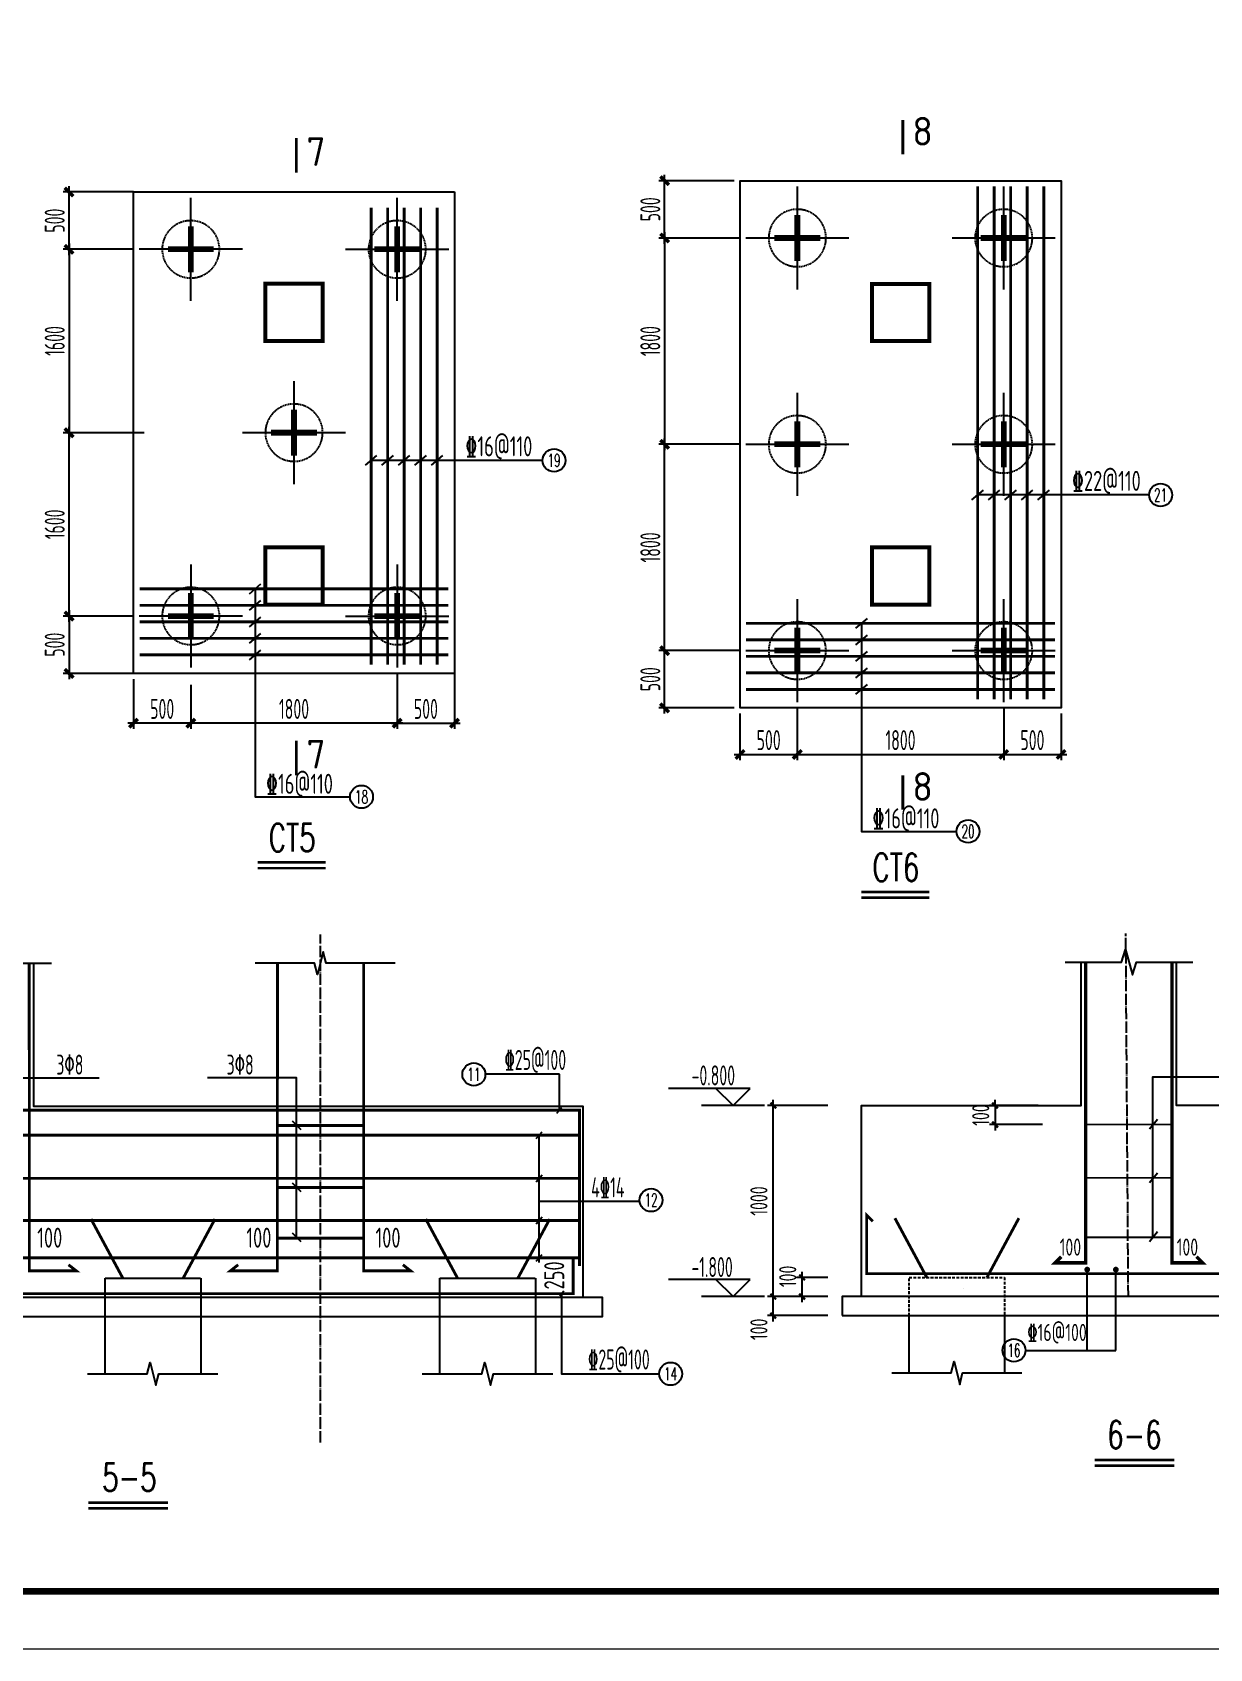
# Model space of a CAD drawing. Extents: x -472319 to -112444, y -516749 to -5704.
# Drawn here: x -372282 to -351744, y -196043 to -167837 of the extents above; entities that cross this region are included whole.
import ezdxf
from ezdxf.enums import TextEntityAlignment as Align

# ---------------------------------------------------------------- set-up
doc = ezdxf.new("R2010")
doc.units = 0
doc.header["$LTSCALE"] = 100
doc.header["$MEASUREMENT"] = 0
for name, pattern in [('CENTER', [2, 1.25, -0.25, 0.25, -0.25]), ('DASH', [0.35, 0.25, -0.1]), ('DASHED', [0.75, 0.5, -0.25]), ('DOTE', [2.42, 2, -0.2, 0.02, -0.2])]:
    doc.linetypes.add(name, pattern=pattern)
for name, color, linetype in [('AXIS', 3, 'Continuous'), ('AXIS_TEXT', 7, 'Continuous'), ('BASE_DE', 7, 'Continuous'), ('CT', 255, 'Continuous'), ('DIM', 3, 'Continuous'), ('DOTE', 1, 'CENTER'), ('FRAME', 3, 'Continuous'), ('PILE_DASH', 9, 'DASHED'), ('PILE_DE', 7, 'Continuous'), ('PILE_DE_DASH', 9, 'DASHED'), ('PUB_TEXT', 7, 'Continuous'), ('REIN', 1, 'Continuous'), ('TEXT', 7, 'Continuous'), ('THICK', 6, 'Continuous'), ('THIN', 7, 'Continuous'), ('填充', 8, 'Continuous'), ('柱', 2, 'Continuous'), ('桩线', 3, 'Continuous')]:
    doc.layers.add(name, color=color, linetype=linetype)
doc.styles.add('_TCH_AXIS', font='COMPLEX', dxfattribs={"bigfont": 'GBCBIG'})
doc.styles.add('COMPLEX', font='COMPLEX')
doc.styles.add('dxfs', font='txt.shx', dxfattribs={"width": 0.7, "bigfont": 'dxfs.shx'})
doc.styles.add('HZ', font='tssdeng.shx', dxfattribs={"width": 0.6, "height": 350, "bigfont": 'a.shx'})
doc.styles.add('TSSD_Dimension', font='Tssdeng.shx', dxfattribs={"width": 0.7, "bigfont": 'hztxt.shx'})
doc.styles.add('TSSD_Label', font='Tssdeng.shx', dxfattribs={"width": 0.7, "bigfont": 'hztxt.shx'})
doc.styles.add('TSSD_Norm', font='Tssdeng.shx', dxfattribs={"bigfont": 'hztxt.shx'})
doc.styles.add('TSSD_Rein', font='Tssdeng.shx', dxfattribs={"width": 0.7, "bigfont": 'hztxt.shx'})
doc.dimstyles.new('DIMN', dxfattribs={"dimtxt": 350, "dimasz": 150, "dimexe": 100, "dimexo": 100, "dimgap": 75, "dimtad": 1, "dimdec": 0, "dimzin": 0, "dimdsep": 46, "dimtxsty": 'HZ', "dimblk": 'ARCHTICK', "dimcen": 0.09, "dimdle": 100, "dimclrd": 3, "dimclre": 3, "dimclrt": 7, "dimazin": 2, "dimtfac": 1, "dimtdec": 0, "dimtmove": 2, "dimatfit": 3, "dimldrblk": 'ARCHTICK', "dimfxl": 1, "dimtolj": 1, "dimtzin": 0, "dimarcsym": 0})
doc.dimstyles.new('TSSD_30_100', dxfattribs={"dimtxt": 300, "dimasz": 100, "dimexe": 100, "dimexo": 250, "dimgap": 100, "dimtad": 1, "dimdec": 0, "dimlfac": 0.3, "dimzin": 0, "dimdsep": 46, "dimtxsty": 'TSSD_Dimension', "dimblk": 'ARCHTICK', "dimcen": 0, "dimdle": 100, "dimclrt": 7, "dimadec": 0, "dimazin": 0, "dimtfac": 1, "dimtdec": 0, "dimtix": 1, "dimtmove": 2, "dimatfit": 3, "dimfxl": 1, "dimtolj": 1, "dimtzin": 0, "dimarcsym": 0})

# ---------------------------------------------------------------- blocks, each defined once
blk = doc.blocks.new('_AXISO')
blk.add_circle((0, 0), 0.5)
at = {"layer": 'AXIS_TEXT', "style": 'COMPLEX', "width": 1.041667}
blk.add_attdef('A', text='', height=0.56, dxfattribs=at).set_placement((-0.25, -0.28), (0.25, -0.28), align=Align.FIT)
blk = doc.blocks.new('_reinbk')
blk.add_line((0, 0), (0, 0))
blk = doc.blocks.new('_ArchTick')
at = {"color": 0, "linetype": 'ByBlock', "const_width": 0.4}
blk.add_lwpolyline([(-0.5, -0.5), (0.5, 0.5)], dxfattribs=at)
blk = doc.blocks.new('*D214')
at = {"layer": 'Defpoints', "color": 0, "transparency": 16777216}
for p in [(-358854, -189564), (-358154, -189564), (-358154, -189898)]:
    blk.add_point(p, dxfattribs=at)
at = {"layer": 'DIM', "color": 0, "lineweight": -2, "transparency": 16777216}
for p, q in [((-358854, -189998), (-358854, -189464)), ((-358404, -189564), (-358954, -189564)), ((-358404, -189898), (-358954, -189898))]:
    blk.add_line(p, q, dxfattribs=at)
at = {"layer": 'DIM', "color": 0, "lineweight": -2, "transparency": 16777216, "xscale": 100, "yscale": 100, "zscale": 100}
for p, rotation in [((-358854, -189564), 90), ((-358854, -189898), 270)]:
    blk.add_blockref('_ArchTick', p, dxfattribs=dict(at, rotation=rotation))
at = {"layer": 'DIM', "color": 7, "transparency": 16777216, "insert": (-359104, -189546), "char_height": 300, "attachment_point": 5, "rotation": 90, "style": 'TSSD_Dimension'}
blk.add_mtext('\\A1;100', dxfattribs=at)
blk = doc.blocks.new('*D215')
at = {"layer": 'Defpoints', "color": 0, "transparency": 16777216}
for p in [(-359357, -186564), (-358154, -186564), (-358154, -189898)]:
    blk.add_point(p, dxfattribs=at)
at = {"layer": 'DIM', "color": 0, "lineweight": -2, "transparency": 16777216}
for p, q in [((-358404, -186564), (-359457, -186564)), ((-359357, -189998), (-359357, -186464)), ((-358404, -189898), (-359457, -189898))]:
    blk.add_line(p, q, dxfattribs=at)
at = {"layer": 'DIM', "color": 0, "lineweight": -2, "transparency": 16777216, "xscale": 100, "yscale": 100, "zscale": 100}
for p, rotation in [((-359357, -186564), 90), ((-359357, -189898), 270)]:
    blk.add_blockref('_ArchTick', p, dxfattribs=dict(at, rotation=rotation))
at = {"layer": 'DIM', "color": 7, "transparency": 16777216, "insert": (-359607, -188231), "char_height": 300, "attachment_point": 5, "rotation": 90, "style": 'TSSD_Dimension'}
blk.add_mtext('\\A1;1000', dxfattribs=at)
blk = doc.blocks.new('*D216')
at = {"layer": 'Defpoints', "color": 0, "transparency": 16777216}
for p in [(-359357, -189898), (-358154, -189898), (-358154, -190231)]:
    blk.add_point(p, dxfattribs=at)
at = {"layer": 'DIM', "color": 0, "lineweight": -2, "transparency": 16777216}
for p, q in [((-359357, -190331), (-359357, -189798)), ((-358404, -189898), (-359457, -189898)), ((-358404, -190231), (-359457, -190231))]:
    blk.add_line(p, q, dxfattribs=at)
at = {"layer": 'DIM', "color": 0, "lineweight": -2, "transparency": 16777216, "xscale": 100, "yscale": 100, "zscale": 100}
for p, rotation in [((-359357, -189898), 90), ((-359357, -190231), 270)]:
    blk.add_blockref('_ArchTick', p, dxfattribs=dict(at, rotation=rotation))
at = {"layer": 'DIM', "color": 7, "transparency": 16777216, "insert": (-359607, -190470), "char_height": 300, "attachment_point": 5, "rotation": 90, "style": 'TSSD_Dimension'}
blk.add_mtext('\\A1;100', dxfattribs=at)
blk = doc.blocks.new('*D217')
at = {"layer": 'Defpoints', "color": 0, "transparency": 16777216}
for p in [(-354487, -186564), (-355487, -186898), (-354407, -186898)]:
    blk.add_point(p, dxfattribs=at)
at = {"layer": 'DIM', "color": 0, "lineweight": -2, "transparency": 16777216}
for p, q in [((-354737, -186564), (-355587, -186564)), ((-355487, -186564), (-355487, -186464)), ((-355487, -186564), (-355487, -186898)), ((-354657, -186898), (-355587, -186898)), ((-355487, -186898), (-355487, -186998))]:
    blk.add_line(p, q, dxfattribs=at)
at = {"layer": 'DIM', "color": 0, "lineweight": -2, "transparency": 16777216, "xscale": 100, "yscale": 100, "zscale": 100}
for p, rotation in [((-355487, -186564), 270), ((-355487, -186898), 90)]:
    blk.add_blockref('_ArchTick', p, dxfattribs=dict(at, rotation=rotation))
at = {"layer": 'DIM', "color": 7, "transparency": 16777216, "insert": (-355737, -186731), "char_height": 300, "attachment_point": 5, "rotation": 90, "style": 'TSSD_Dimension'}
blk.add_mtext('\\A1;100', dxfattribs=at)
blk = doc.blocks.new('A$C3DAA499E')
at = {"layer": 'CT', "ltscale": 10}
for p, q in [((0, 4200), (2800, 4200)), ((0, 0), (0, 4200)), ((2800, 4200), (2800, 0)), ((2800, 0), (0, 0))]:
    blk.add_line(p, q, dxfattribs=at)
at = {"layer": 'PILE_DASH', "ltscale": 0.2}
for points in [[(750, 3700, -1), (250, 3700, -1)], [(2050, 3700, 1), (2550, 3700, 1)], [(1150, 2100, 1), (1650, 2100, 1)], [(750, 500, 1), (250, 500, 1)], [(2050, 500, -1), (2550, 500, -1)]]:
    blk.add_lwpolyline(points, format="xyb", close=True, dxfattribs=at)
at = {"layer": '桩线', "ltscale": 10}
for p, q in [((500, 3250), (500, 4150)), ((2300, 3250), (2300, 4150)), ((950, 3700), (50, 3700)), ((1850, 3700), (2750, 3700)), ((1400, 1650), (1400, 2550)), ((950, 2100), (1850, 2100)), ((500, 950), (500, 50)), ((2300, 950), (2300, 50)), ((950, 500), (50, 500)), ((1850, 500), (2750, 500))]:
    blk.add_line(p, q, dxfattribs=at)
at = {"layer": '桩线', "const_width": 50}
for points in [[(500, 3900), (500, 3500)], [(2300, 3900), (2300, 3500)], [(300, 3700), (700, 3700)], [(2500, 3700), (2100, 3700)], [(1400, 2300), (1400, 1900)], [(1600, 2100), (1200, 2100)], [(500, 300), (500, 700)], [(2300, 300), (2300, 700)], [(300, 500), (700, 500)], [(2500, 500), (2100, 500)]]:
    blk.add_lwpolyline(points, dxfattribs=at)
blk = doc.blocks.new('*D274')
at = {"layer": 'Defpoints', "color": 0, "transparency": 16777216}
for p in [(-371641, -170623), (-370417, -170623), (-370417, -171623)]:
    blk.add_point(p, dxfattribs=at)
at = {"layer": '填充', "color": 3, "lineweight": -2, "transparency": 16777216}
for p, q in [((-370517, -170623), (-371741, -170623)), ((-371641, -171723), (-371641, -170523)), ((-370517, -171623), (-371741, -171623))]:
    blk.add_line(p, q, dxfattribs=at)
at = {"layer": '填充', "color": 3, "lineweight": -2, "transparency": 16777216, "xscale": 150, "yscale": 150, "zscale": 150}
for p, rotation in [((-371641, -170623), 90), ((-371641, -171623), 270)]:
    blk.add_blockref('_ArchTick', p, dxfattribs=dict(at, rotation=rotation))
at = {"layer": '填充', "color": 7, "transparency": 16777216, "insert": (-371891, -171123), "char_height": 350, "attachment_point": 5, "rotation": 90, "style": 'HZ'}
blk.add_mtext('\\A1;500', dxfattribs=at)
blk = doc.blocks.new('*D275')
at = {"layer": 'Defpoints', "color": 0, "transparency": 16777216}
for p in [(-370417, -171623), (-371641, -174823), (-370229, -174823)]:
    blk.add_point(p, dxfattribs=at)
at = {"layer": '填充', "color": 3, "lineweight": -2, "transparency": 16777216}
for p, q in [((-370517, -171623), (-371741, -171623)), ((-371641, -171523), (-371641, -174923)), ((-370329, -174823), (-371741, -174823))]:
    blk.add_line(p, q, dxfattribs=at)
at = {"layer": '填充', "color": 3, "lineweight": -2, "transparency": 16777216, "xscale": 150, "yscale": 150, "zscale": 150}
for p, rotation in [((-371641, -171623), 90), ((-371641, -174823), 270)]:
    blk.add_blockref('_ArchTick', p, dxfattribs=dict(at, rotation=rotation))
at = {"layer": '填充', "color": 7, "transparency": 16777216, "insert": (-371891, -173223), "char_height": 350, "attachment_point": 5, "rotation": 90, "style": 'HZ'}
blk.add_mtext('\\A1;1600', dxfattribs=at)
blk = doc.blocks.new('*D222')
at = {"layer": 'Defpoints', "color": 0, "transparency": 16777216}
for p in [(-370417, -178023), (-371641, -179023), (-370417, -179023)]:
    blk.add_point(p, dxfattribs=at)
at = {"layer": '填充', "color": 3, "lineweight": -2, "transparency": 16777216}
for p, q in [((-371641, -177923), (-371641, -179123)), ((-370517, -178023), (-371741, -178023)), ((-370517, -179023), (-371741, -179023))]:
    blk.add_line(p, q, dxfattribs=at)
at = {"layer": '填充', "color": 3, "lineweight": -2, "transparency": 16777216, "xscale": 150, "yscale": 150, "zscale": 150}
for p, rotation in [((-371641, -178023), 90), ((-371641, -179023), 270)]:
    blk.add_blockref('_ArchTick', p, dxfattribs=dict(at, rotation=rotation))
at = {"layer": '填充', "color": 7, "transparency": 16777216, "insert": (-371891, -178523), "char_height": 350, "attachment_point": 5, "rotation": 90, "style": 'HZ'}
blk.add_mtext('\\A1;500', dxfattribs=at)
blk = doc.blocks.new('*D223')
at = {"layer": 'Defpoints', "color": 0, "transparency": 16777216}
for p in [(-371641, -174823), (-370229, -174823), (-370417, -178023)]:
    blk.add_point(p, dxfattribs=at)
at = {"layer": '填充', "color": 3, "lineweight": -2, "transparency": 16777216}
for p, q in [((-370329, -174823), (-371741, -174823)), ((-371641, -178123), (-371641, -174723)), ((-370517, -178023), (-371741, -178023))]:
    blk.add_line(p, q, dxfattribs=at)
at = {"layer": '填充', "color": 3, "lineweight": -2, "transparency": 16777216, "xscale": 150, "yscale": 150, "zscale": 150}
for p, rotation in [((-371641, -174823), 90), ((-371641, -178023), 270)]:
    blk.add_blockref('_ArchTick', p, dxfattribs=dict(at, rotation=rotation))
at = {"layer": '填充', "color": 7, "transparency": 16777216, "insert": (-371891, -176423), "char_height": 350, "attachment_point": 5, "rotation": 90, "style": 'HZ'}
blk.add_mtext('\\A1;1600', dxfattribs=at)
blk = doc.blocks.new('*D276')
at = {"layer": 'Defpoints', "color": 0, "transparency": 16777216}
for p in [(-365917, -178923), (-364917, -178923), (-364917, -179893)]:
    blk.add_point(p, dxfattribs=at)
at = {"layer": '填充', "color": 3, "lineweight": -2, "transparency": 16777216}
for p, q in [((-365917, -179023), (-365917, -179993)), ((-364917, -179023), (-364917, -179993)), ((-366017, -179893), (-364817, -179893))]:
    blk.add_line(p, q, dxfattribs=at)
at = {"layer": '填充', "color": 3, "lineweight": -2, "transparency": 16777216, "xscale": 150, "yscale": 150, "zscale": 150, "rotation": 180}
blk.add_blockref('_ArchTick', (-365917, -179893), dxfattribs=at)
at = {"layer": '填充', "color": 3, "lineweight": -2, "transparency": 16777216, "xscale": 150, "yscale": 150, "zscale": 150}
blk.add_blockref('_ArchTick', (-364917, -179893), dxfattribs=at)
at = {"layer": '填充', "color": 7, "transparency": 16777216, "insert": (-365417, -179643), "char_height": 350, "attachment_point": 5, "style": 'HZ'}
blk.add_mtext('\\A1;500', dxfattribs=at)
blk = doc.blocks.new('*D277')
at = {"layer": 'Defpoints', "color": 0, "transparency": 16777216}
for p in [(-365917, -179023), (-369517, -179223), (-369517, -179893)]:
    blk.add_point(p, dxfattribs=at)
at = {"layer": '填充', "color": 3, "lineweight": -2, "transparency": 16777216}
for p, q in [((-369517, -179323), (-369517, -179993)), ((-365917, -179123), (-365917, -179993)), ((-365817, -179893), (-369617, -179893))]:
    blk.add_line(p, q, dxfattribs=at)
at = {"layer": '填充', "color": 3, "lineweight": -2, "transparency": 16777216, "xscale": 150, "yscale": 150, "zscale": 150, "rotation": 180}
blk.add_blockref('_ArchTick', (-369517, -179893), dxfattribs=at)
at = {"layer": '填充', "color": 3, "lineweight": -2, "transparency": 16777216, "xscale": 150, "yscale": 150, "zscale": 150}
blk.add_blockref('_ArchTick', (-365917, -179893), dxfattribs=at)
at = {"layer": '填充', "color": 7, "transparency": 16777216, "insert": (-367717, -179643), "char_height": 350, "attachment_point": 5, "style": 'HZ'}
blk.add_mtext('\\A1;1800', dxfattribs=at)
blk = doc.blocks.new('*D224')
at = {"layer": 'Defpoints', "color": 0, "transparency": 16777216}
for p in [(-370517, -179023), (-369517, -179123), (-370517, -179893)]:
    blk.add_point(p, dxfattribs=at)
at = {"layer": '填充', "color": 3, "lineweight": -2, "transparency": 16777216}
for p, q in [((-370517, -179123), (-370517, -179993)), ((-369517, -179223), (-369517, -179993)), ((-369417, -179893), (-370617, -179893))]:
    blk.add_line(p, q, dxfattribs=at)
at = {"layer": '填充', "color": 3, "lineweight": -2, "transparency": 16777216, "xscale": 150, "yscale": 150, "zscale": 150, "rotation": 180}
blk.add_blockref('_ArchTick', (-370517, -179893), dxfattribs=at)
at = {"layer": '填充', "color": 3, "lineweight": -2, "transparency": 16777216, "xscale": 150, "yscale": 150, "zscale": 150}
blk.add_blockref('_ArchTick', (-369517, -179893), dxfattribs=at)
at = {"layer": '填充', "color": 7, "transparency": 16777216, "insert": (-370017, -179643), "char_height": 350, "attachment_point": 5, "style": 'HZ'}
blk.add_mtext('\\A1;500', dxfattribs=at)
blk = doc.blocks.new('A$C28571D46')
at = {"layer": 'CT'}
blk.add_lwpolyline([(2800, 0), (0, 0), (0, 0), (0, 4600), (2800, 4600), (2800, 0), (2800, 0)], dxfattribs=at)
at = {"layer": 'Defpoints', "ltscale": 0.5}
blk.add_point((1400, 2300), dxfattribs=at)
at = {"layer": 'PILE_DASH', "ltscale": 0.2}
for points in [[(500, 3850, -1), (500, 4350, -1)], [(2300, 3850, -1), (2300, 4350, -1)], [(500, 2050, -1), (500, 2550, -1)], [(2300, 2050, -1), (2300, 2550, -1)], [(500, 250, -1), (500, 750, -1)], [(2300, 250, -1), (2300, 750, -1)]]:
    blk.add_lwpolyline(points, format="xyb", close=True, dxfattribs=at)
at = {"layer": '桩线', "ltscale": 10}
for p, q in [((500, 3650), (500, 4550)), ((2300, 3650), (2300, 4550)), ((50, 4100), (950, 4100)), ((1850, 4100), (2750, 4100)), ((500, 1850), (500, 2750)), ((2300, 1850), (2300, 2750)), ((50, 2300), (950, 2300)), ((1850, 2300), (2750, 2300)), ((500, 50), (500, 950)), ((2300, 50), (2300, 950)), ((50, 500), (950, 500)), ((1850, 500), (2750, 500))]:
    blk.add_line(p, q, dxfattribs=at)
at = {"layer": '桩线', "const_width": 50}
for points in [[(500, 4300), (500, 3900)], [(2300, 4300), (2300, 3900)], [(700, 4100), (300, 4100)], [(2500, 4100), (2100, 4100)], [(500, 2500), (500, 2100)], [(2300, 2500), (2300, 2100)], [(700, 2300), (300, 2300)], [(2500, 2300), (2100, 2300)], [(500, 700), (500, 300)], [(2300, 700), (2300, 300)], [(700, 500), (300, 500)], [(2500, 500), (2100, 500)]]:
    blk.add_lwpolyline(points, dxfattribs=at)
blk = doc.blocks.new('*D225')
at = {"layer": 'Defpoints', "color": 0, "transparency": 16777216}
for p in [(-361251, -175026), (-359837, -175026), (-359837, -178626)]:
    blk.add_point(p, dxfattribs=at)
at = {"layer": '填充', "color": 3, "lineweight": -2, "transparency": 16777216}
for p, q in [((-359937, -175026), (-361351, -175026)), ((-361251, -178726), (-361251, -174926)), ((-359937, -178626), (-361351, -178626))]:
    blk.add_line(p, q, dxfattribs=at)
at = {"layer": '填充', "color": 3, "lineweight": -2, "transparency": 16777216, "xscale": 150, "yscale": 150, "zscale": 150}
for p, rotation in [((-361251, -175026), 90), ((-361251, -178626), 270)]:
    blk.add_blockref('_ArchTick', p, dxfattribs=dict(at, rotation=rotation))
at = {"layer": '填充', "color": 7, "transparency": 16777216, "insert": (-361501, -176826), "char_height": 350, "attachment_point": 5, "rotation": 90, "style": 'HZ'}
blk.add_mtext('\\A1;1800', dxfattribs=at)
blk = doc.blocks.new('*D226')
at = {"layer": 'Defpoints', "color": 0, "transparency": 16777216}
for p in [(-359837, -171426), (-361251, -175026), (-359837, -175026)]:
    blk.add_point(p, dxfattribs=at)
at = {"layer": '填充', "color": 3, "lineweight": -2, "transparency": 16777216}
for p, q in [((-359937, -171426), (-361351, -171426)), ((-361251, -171326), (-361251, -175126)), ((-359937, -175026), (-361351, -175026))]:
    blk.add_line(p, q, dxfattribs=at)
at = {"layer": '填充', "color": 3, "lineweight": -2, "transparency": 16777216, "xscale": 150, "yscale": 150, "zscale": 150}
for p, rotation in [((-361251, -171426), 90), ((-361251, -175026), 270)]:
    blk.add_blockref('_ArchTick', p, dxfattribs=dict(at, rotation=rotation))
at = {"layer": '填充', "color": 7, "transparency": 16777216, "insert": (-361501, -173226), "char_height": 350, "attachment_point": 5, "rotation": 90, "style": 'HZ'}
blk.add_mtext('\\A1;1800', dxfattribs=at)
blk = doc.blocks.new('*D227')
at = {"layer": 'Defpoints', "color": 0, "transparency": 16777216}
for p in [(-358937, -179526), (-355336, -179526), (-355336, -180438)]:
    blk.add_point(p, dxfattribs=at)
at = {"layer": '填充', "color": 3, "lineweight": -2, "transparency": 16777216}
for p, q in [((-358937, -179626), (-358937, -180538)), ((-355336, -179626), (-355336, -180538)), ((-359037, -180438), (-355236, -180438))]:
    blk.add_line(p, q, dxfattribs=at)
at = {"layer": '填充', "color": 3, "lineweight": -2, "transparency": 16777216, "xscale": 150, "yscale": 150, "zscale": 150, "rotation": 180}
blk.add_blockref('_ArchTick', (-358937, -180438), dxfattribs=at)
at = {"layer": '填充', "color": 3, "lineweight": -2, "transparency": 16777216, "xscale": 150, "yscale": 150, "zscale": 150}
blk.add_blockref('_ArchTick', (-355336, -180438), dxfattribs=at)
at = {"layer": '填充', "color": 7, "transparency": 16777216, "insert": (-357137, -180188), "char_height": 350, "attachment_point": 5, "style": 'HZ'}
blk.add_mtext('\\A1;1800', dxfattribs=at)
blk = doc.blocks.new('*D228')
at = {"layer": 'Defpoints', "color": 0, "transparency": 16777216}
for p in [(-361251, -178626), (-359937, -178626), (-359937, -179626)]:
    blk.add_point(p, dxfattribs=at)
at = {"layer": '填充', "color": 3, "lineweight": -2, "transparency": 16777216}
for p, q in [((-361251, -179726), (-361251, -178526)), ((-360037, -178626), (-361351, -178626)), ((-360037, -179626), (-361351, -179626))]:
    blk.add_line(p, q, dxfattribs=at)
at = {"layer": '填充', "color": 3, "lineweight": -2, "transparency": 16777216, "xscale": 150, "yscale": 150, "zscale": 150}
for p, rotation in [((-361251, -178626), 90), ((-361251, -179626), 270)]:
    blk.add_blockref('_ArchTick', p, dxfattribs=dict(at, rotation=rotation))
at = {"layer": '填充', "color": 7, "transparency": 16777216, "insert": (-361501, -179126), "char_height": 350, "attachment_point": 5, "rotation": 90, "style": 'HZ'}
blk.add_mtext('\\A1;500', dxfattribs=at)
blk = doc.blocks.new('*D229')
at = {"layer": 'Defpoints', "color": 0, "transparency": 16777216}
for p in [(-361251, -170426), (-359937, -170426), (-359937, -171426)]:
    blk.add_point(p, dxfattribs=at)
at = {"layer": '填充', "color": 3, "lineweight": -2, "transparency": 16777216}
for p, q in [((-361251, -171526), (-361251, -170326)), ((-360037, -170426), (-361351, -170426)), ((-360037, -171426), (-361351, -171426))]:
    blk.add_line(p, q, dxfattribs=at)
at = {"layer": '填充', "color": 3, "lineweight": -2, "transparency": 16777216, "xscale": 150, "yscale": 150, "zscale": 150}
for p, rotation in [((-361251, -170426), 90), ((-361251, -171426), 270)]:
    blk.add_blockref('_ArchTick', p, dxfattribs=dict(at, rotation=rotation))
at = {"layer": '填充', "color": 7, "transparency": 16777216, "insert": (-361501, -170926), "char_height": 350, "attachment_point": 5, "rotation": 90, "style": 'HZ'}
blk.add_mtext('\\A1;500', dxfattribs=at)
blk = doc.blocks.new('*D278')
at = {"layer": 'Defpoints', "color": 0, "transparency": 16777216}
for p in [(-355336, -179626), (-354336, -179626), (-354336, -180438)]:
    blk.add_point(p, dxfattribs=at)
at = {"layer": '填充', "color": 3, "lineweight": -2, "transparency": 16777216}
for p, q in [((-355336, -179726), (-355336, -180538)), ((-354336, -179726), (-354336, -180538)), ((-355436, -180438), (-354236, -180438))]:
    blk.add_line(p, q, dxfattribs=at)
at = {"layer": '填充', "color": 3, "lineweight": -2, "transparency": 16777216, "xscale": 150, "yscale": 150, "zscale": 150, "rotation": 180}
blk.add_blockref('_ArchTick', (-355336, -180438), dxfattribs=at)
at = {"layer": '填充', "color": 3, "lineweight": -2, "transparency": 16777216, "xscale": 150, "yscale": 150, "zscale": 150}
blk.add_blockref('_ArchTick', (-354336, -180438), dxfattribs=at)
at = {"layer": '填充', "color": 7, "transparency": 16777216, "insert": (-354836, -180188), "char_height": 350, "attachment_point": 5, "style": 'HZ'}
blk.add_mtext('\\A1;500', dxfattribs=at)
blk = doc.blocks.new('*D230')
at = {"layer": 'Defpoints', "color": 0, "transparency": 16777216}
for p in [(-359937, -179626), (-358937, -179626), (-358937, -180438)]:
    blk.add_point(p, dxfattribs=at)
at = {"layer": '填充', "color": 3, "lineweight": -2, "transparency": 16777216}
for p, q in [((-359937, -179726), (-359937, -180538)), ((-358937, -179726), (-358937, -180538)), ((-360037, -180438), (-358837, -180438))]:
    blk.add_line(p, q, dxfattribs=at)
at = {"layer": '填充', "color": 3, "lineweight": -2, "transparency": 16777216, "xscale": 150, "yscale": 150, "zscale": 150, "rotation": 180}
blk.add_blockref('_ArchTick', (-359937, -180438), dxfattribs=at)
at = {"layer": '填充', "color": 3, "lineweight": -2, "transparency": 16777216, "xscale": 150, "yscale": 150, "zscale": 150}
blk.add_blockref('_ArchTick', (-358937, -180438), dxfattribs=at)
at = {"layer": '填充', "color": 7, "transparency": 16777216, "insert": (-359437, -180188), "char_height": 350, "attachment_point": 5, "style": 'HZ'}
blk.add_mtext('\\A1;500', dxfattribs=at)

msp = doc.modelspace()

# ---------------------------------------------------------------- linework, layer by layer
at = {"layer": 'AXIS', "color": 1, "linetype": 'DOTE'}
msp.add_line((-367254.242, -192446.286), (-367254.242, -183579.619), dxfattribs=at)
at = {"layer": 'BASE_DE'}
for points in [[(-362671.026, -189912.952), (-362671.026, -186579.619), (-372087.542, -186579.619), (-372254.209, -186579.619), (-372254.209, -184079.619)], [(-357820.185, -189897.821), (-357820.185, -186564.487), (-353986.055, -186564.487), (-353986.055, -184064.487)], [(-348486.055, -189897.821), (-348486.055, -186564.487), (-352319.388, -186564.487), (-352319.388, -184064.487)], [(-378004.092, -190246.286), (-362337.692, -190246.286), (-362337.692, -189912.952), (-378004.092, -189912.952), (-378004.092, -190246.286)], [(-358153.518, -190231.154), (-348152.722, -190231.154), (-348152.722, -189897.821), (-358153.518, -189897.821), (-358153.518, -190231.154)]]:
    msp.add_lwpolyline(points, dxfattribs=at)
at = {"layer": 'DOTE', "linetype": 'DOTE'}
msp.add_line((-353162.105, -189894.666), (-353206.829, -183561.333), dxfattribs=at)
at = {"layer": 'FRAME', "lineweight": 140}
msp.add_line((-424039.5, -195042.5), (-322439.5, -195042.5), dxfattribs=at)
at = {"layer": 'FRAME', "lineweight": 18}
msp.add_line((-426539.5, -196042.5), (-321439.5, -196042.5), dxfattribs=at)
at = {"layer": 'FRAME', "lineweight": 35, "const_width": 120}
msp.add_lwpolyline([(-322439.5, -195042.5), (-424039.5, -195042.5), (-424039.5, -137642.5), (-322439.5, -137642.5), (-322439.5, -195042.5)], dxfattribs=at)
at = {"layer": 'PILE_DASH', "ltscale": 0.2}
for p, q in [((-371010.219, -189579.619), (-369343.553, -189579.619)), ((-371010.219, -190246.286), (-371010.219, -189579.619)), ((-369343.553, -189579.619), (-369343.553, -190246.286)), ((-365171.026, -189579.619), (-363504.359, -189579.619)), ((-365171.026, -190246.286), (-365171.026, -189579.619)), ((-363504.359, -189579.619), (-363504.359, -190246.286))]:
    msp.add_line(p, q, dxfattribs=at)
at = {"layer": 'PILE_DE'}
for p, q in [((-371010.219, -191246.286), (-371010.219, -190246.286)), ((-369343.553, -190246.286), (-369343.553, -191246.286)), ((-365171.026, -191246.286), (-365171.026, -190246.286)), ((-363504.359, -190246.286), (-363504.359, -191246.286)), ((-356986.851, -191231.154), (-356986.851, -190231.154)), ((-355320.185, -190231.154), (-355320.185, -191231.154))]:
    msp.add_line(p, q, dxfattribs=at)
at = {"layer": 'PILE_DE_DASH'}
for p, q in [((-356986.851, -189564.487), (-355320.185, -189564.487)), ((-356986.851, -190231.154), (-356986.851, -189564.487)), ((-355320.185, -189564.487), (-355320.185, -190231.154))]:
    msp.add_line(p, q, dxfattribs=at)
at = {"layer": 'REIN'}
for points, const_width in [([(-355790.047, -170521.742), (-355790.047, -179475.742)], 50), ([(-355502.047, -170521.742), (-355502.047, -179475.742)], 50), ([(-355214.047, -170521.742), (-355214.047, -179475.742)], 50), ([(-355214.047, -170521.742), (-355214.047, -179475.742)], 50), ([(-354926.047, -170521.742), (-354926.047, -179475.742)], 50), ([(-354638.047, -170521.742), (-354638.047, -179475.742)], 50), ([(-366370.553, -170897.612), (-366370.553, -178872.742)], 50), ([(-366082.553, -170897.612), (-366082.553, -178872.742)], 50), ([(-365794.553, -170897.612), (-365794.553, -178872.742)], 50), ([(-365794.553, -170897.612), (-365794.553, -178872.742)], 50), ([(-365506.553, -170897.612), (-365506.553, -178872.742)], 50), ([(-365218.553, -170897.612), (-365218.553, -178872.742)], 50), ([(-370409.871, -177547.966), (-365023.989, -177547.966)], 50), ([(-370409.871, -177835.966), (-365023.989, -177835.966)], 50), ([(-370409.871, -178123.966), (-365023.989, -178123.966)], 50), ([(-370409.871, -178123.966), (-365023.989, -178123.966)], 50), ([(-359829.364, -178150.966), (-354443.483, -178150.966)], 50), ([(-370409.871, -178411.966), (-365023.989, -178411.966)], 50), ([(-359829.364, -178438.966), (-354443.483, -178438.966)], 50), ([(-370409.871, -178699.966), (-365023.989, -178699.966)], 50), ([(-359829.364, -178726.966), (-354443.483, -178726.966)], 50), ([(-359829.364, -178726.966), (-354443.483, -178726.966)], 50), ([(-359829.364, -179014.966), (-354443.483, -179014.966)], 50), ([(-359829.364, -179302.966), (-354443.483, -179302.966)], 50), ([(-371650.763, -189342.996), (-371516.275, -189449.021), (-372334.064, -189449.275), (-372335.735, -184079.385)], 50), ([(-368691.021, -189342.996), (-368825.51, -189449.021), (-368007.721, -189449.275), (-368006.05, -184079.385)], 50), ([(-365817.576, -189343.443), (-365683.121, -189449.509), (-366500.909, -189449.509), (-366500.909, -184079.619)], 50), ([(-354333.322, -189203.421), (-354439.388, -189309.487), (-353906.055, -189309.487), (-353906.055, -184064.487)], 60), ([(-351972.121, -189203.421), (-351866.055, -189309.487), (-352399.388, -189309.487), (-352399.388, -184064.487)], 60), ([(-377605.759, -189463.432), (-377605.759, -189463.432), (-377605.759, -186644.619), (-362736.026, -186644.619), (-362736.026, -189362.471), (-362736.026, -189362.471)], 50), ([(-366500.909, -186912.952), (-368007.576, -186912.952)], 50), ([(-353906.055, -186897.821), (-352399.388, -186897.821)], 30), ([(-377605.759, -187081.725), (-362736.026, -187081.725)], 50), ([(-377605.759, -187835.169), (-362736.026, -187835.169)], 50), ([(-353906.055, -187824.43), (-352399.388, -187824.43)], 30), ([(-366500.953, -187995.745), (-368007.62, -187995.745)], 50), ([(-377605.759, -188569.99), (-362736.026, -188569.99)], 50), ([(-357620.665, -188583.963), (-357726.731, -188477.897), (-357726.731, -189499.487), (-348551.055, -189499.487), (-348551.055, -188511.702), (-348657.121, -188617.768)], 50), ([(-366500.909, -188879.619), (-368007.576, -188879.619)], 50), ([(-353906.055, -188864.487), (-352399.388, -188864.487)], 30), ([(-377605.759, -189222.45), (-362736.026, -189222.45)], 50), ([(-377445.759, -189213.975), (-377445.759, -189213.975), (-377445.759, -189847.952), (-362846.026, -189847.952), (-362846.026, -189213.975), (-362846.026, -189213.975)], 50)]:
    msp.add_lwpolyline(points, dxfattribs=dict(at, const_width=const_width))
at = {"layer": 'REIN', "linetype": 'DASH', "const_width": 50}
for points in [[(-370701.723, -189579.619), (-371258.337, -188545.363)], [(-369652.049, -189579.619), (-369095.435, -188545.363)], [(-364862.529, -189579.619), (-365419.143, -188545.363)], [(-363812.856, -189579.619), (-363256.242, -188545.363)], [(-356678.355, -189564.487), (-357234.969, -188530.231)], [(-355628.681, -189564.487), (-355072.067, -188530.231)]]:
    msp.add_lwpolyline(points, dxfattribs=at)
at = {"layer": 'REIN', "const_width": 50}
for points in [[(-353904.728, -189427.488, 1), (-353854.728, -189427.488, 1)], [(-353404.728, -189427.488, 1), (-353354.728, -189427.488, 1)]]:
    msp.add_lwpolyline(points, format="xyb", close=True, dxfattribs=at)
at = {"layer": 'TEXT'}
for p, q in [((-366470.932, -175391.624), (-366270.174, -175222.695)), ((-366182.932, -175391.624), (-365982.174, -175222.695)), ((-365894.932, -175391.624), (-365694.174, -175222.695)), ((-365606.932, -175391.624), (-365406.174, -175222.695)), ((-365318.932, -175391.624), (-365118.174, -175222.695)), ((-355890.426, -175994.624), (-355689.668, -175825.695)), ((-355602.426, -175994.624), (-355401.668, -175825.695)), ((-355314.426, -175994.624), (-355113.668, -175825.695)), ((-355026.426, -175994.624), (-354825.668, -175825.695)), ((-354738.426, -175994.624), (-354537.668, -175825.695)), ((-368495.39, -177632.43), (-368294.632, -177463.502)), ((-368495.39, -177920.43), (-368294.632, -177751.502)), ((-368495.39, -178208.43), (-368294.632, -178039.502)), ((-357914.884, -178235.43), (-357714.126, -178066.502)), ((-368495.39, -178496.43), (-368294.632, -178327.502)), ((-357914.884, -178523.43), (-357714.126, -178354.502)), ((-368495.39, -178784.43), (-368294.632, -178615.502)), ((-357914.884, -178811.43), (-357714.126, -178642.502)), ((-357914.884, -179099.43), (-357714.126, -178930.502)), ((-357914.884, -179387.43), (-357714.126, -179218.502)), ((-363088.169, -186018.533), (-364379.669, -186018.533)), ((-363088.169, -186644.619), (-363088.169, -186018.533)), ((-363131.691, -186695.377), (-363044.226, -186598.244)), ((-367594.365, -186985.958), (-367743.819, -186835.348)), ((-352793.693, -186971.564), (-352653.693, -186801.564)), ((-363494.235, -187142.4), (-363390.473, -187020.62)), ((-363440.407, -189303.585), (-363440.407, -187081.725)), ((-363494.235, -187895.844), (-363390.473, -187774.064)), ((-352793.693, -187909.43), (-352653.693, -187739.43)), ((-367594.409, -188068.75), (-367743.863, -187918.14)), ((-363440.407, -188231.492), (-361687.331, -188231.492)), ((-363492.053, -188630.604), (-363388.291, -188508.824)), ((-367594.365, -188941.436), (-367743.819, -188790.826)), ((-352793.693, -188934.476), (-352653.693, -188764.476)), ((-363492.053, -189283.065), (-363388.291, -189161.285)), ((-353879.728, -190838.982), (-353879.728, -189427.488)), ((-353379.728, -190838.982), (-353379.728, -189427.488)), ((-363080.914, -189887.985), (-363011.938, -189796.351)), ((-354957.778, -190838.982), (-353379.728, -190838.982))]:
    msp.add_line(p, q, dxfattribs=at)
for points in [[(-363380.124, -175307.16), (-363796.79, -175307.16), (-366370.553, -175307.16)], [(-352799.618, -175910.16), (-353216.284, -175910.16), (-355790.047, -175910.16)], [(-368395.011, -177547.966), (-368395.011, -181178.04), (-368395.011, -181178.04), (-366739.273, -181178.04)], [(-357814.505, -178150.966), (-357814.505, -181781.04), (-357814.505, -181781.04), (-356158.767, -181781.04)], [(-372670.876, -188879.619), (-372670.876, -186644.619), (-372670.876, -186079.619), (-371113.526, -186079.619)], [(-367670.909, -188879.619), (-367670.909, -186644.619), (-367670.909, -186079.619), (-369228.259, -186079.619)], [(-352736.055, -188864.487), (-352736.055, -186629.487), (-352736.055, -186064.487), (-351236.055, -186064.487)], [(-363051.026, -189847.952), (-363051.026, -191246.286), (-361347.917, -191246.286)]]:
    msp.add_lwpolyline(points, dxfattribs=at)
at = {"layer": 'TEXT', "color": 6, "const_width": 45}
for points in [[(-367166.563, -182322.594), (-368353.758, -182322.594)], [(-367166.563, -182422.594), (-368353.758, -182422.594)], [(-356635.903, -182838.242), (-357823.097, -182838.242)], [(-356635.903, -182938.242), (-357823.097, -182938.242)], [(-352358.714, -192748.742), (-353750.057, -192748.742)], [(-352358.714, -192848.742), (-353750.057, -192848.742)], [(-369916.079, -193493.06), (-371307.422, -193493.06)], [(-369916.079, -193593.06), (-371307.422, -193593.06)]]:
    msp.add_lwpolyline(points, dxfattribs=at)
at = {"layer": 'THICK', "const_width": 50}
for points in [[(-357095.557, -169368.094), (-357095.557, -169968.094)], [(-367676.063, -169683.594), (-367676.063, -170283.594)], [(-367676.063, -180199.594), (-367676.063, -180799.594)], [(-357095.557, -180802.594), (-357095.557, -181402.594)]]:
    msp.add_lwpolyline(points, dxfattribs=at)
at = {"layer": 'THIN'}
for p, q in [((-359757.018, -186264.487), (-361182.98, -186264.487)), ((-360057.018, -186564.487), (-360357.018, -186264.487)), ((-360057.018, -186564.487), (-359757.018, -186264.487)), ((-359507.018, -186564.487), (-360607.018, -186564.487)), ((-359757.018, -189597.821), (-361182.98, -189597.821)), ((-360057.018, -189897.821), (-360357.018, -189597.821)), ((-360057.018, -189897.821), (-359757.018, -189597.821)), ((-359507.018, -189897.821), (-360607.018, -189897.821))]:
    msp.add_line(p, q, dxfattribs=at)
for points in [[(-374387.446, -184079.619), (-373183.443, -184079.619), (-373133.443, -183879.619), (-373033.443, -184279.619), (-372983.443, -184079.619), (-371947.708, -184079.619)], [(-365954.339, -184079.619), (-367158.342, -184079.619), (-367208.342, -183879.619), (-367308.342, -184279.619), (-367358.342, -184079.619), (-368394.077, -184079.619)], [(-354266.055, -184064.487), (-353282.722, -184064.487), (-353212.722, -183844.487), (-353092.722, -184284.487), (-353022.722, -184064.487), (-352039.388, -184064.487)], [(-371320.219, -191246.286), (-370276.886, -191246.286), (-370226.886, -191046.286), (-370126.886, -191446.286), (-370076.886, -191246.286), (-369043.553, -191246.286)], [(-365481.026, -191246.286), (-364437.692, -191246.286), (-364387.692, -191046.286), (-364287.692, -191446.286), (-364237.692, -191246.286), (-363204.359, -191246.286)], [(-357286.851, -191231.154), (-356253.518, -191231.154), (-356203.518, -191031.154), (-356103.518, -191431.154), (-356053.518, -191231.154), (-355020.185, -191231.154)]]:
    msp.add_lwpolyline(points, dxfattribs=at)
at = {"layer": '柱', "const_width": 70}
for points in [[(-368217.006, -172222.742), (-367217.006, -172222.742), (-367217.006, -173222.742), (-368217.006, -173222.742)], [(-357636.5, -172225.745), (-356636.5, -172225.745), (-356636.5, -173225.745), (-357636.5, -173225.745)], [(-368217.006, -177822.742), (-367217.006, -177822.742), (-367217.006, -176822.742), (-368217.006, -176822.742)], [(-357636.5, -177825.745), (-356636.5, -177825.745), (-356636.5, -176825.745), (-357636.5, -176825.745)]]:
    msp.add_lwpolyline(points, close=True, dxfattribs=at)

# ---------------------------------------------------------------- block references
at = {"layer": 'AXIS'}
ref = msp.add_blockref('_AXISO', (-355157.757, -190836.039), dxfattribs=dict(at, xscale=400, yscale=400, zscale=400))
ref.add_attrib('A', '16', dxfattribs={"layer": 'AXIS_TEXT', "ltscale": 2, "height": 226.2742, "style": '_TCH_AXIS', "width": 0.724138}).set_placement((-355270.894, -190949.176), (-355044.62, -190949.176), align=Align.FIT)
at = {"layer": 'DIM'}
ref = msp.add_blockref('_AXISO', (-363180.124, -175307.16), dxfattribs=dict(at, xscale=400, yscale=400, zscale=400))
ref.add_attrib('A', '19', dxfattribs={"layer": 'AXIS_TEXT', "ltscale": 2, "height": 226.2742, "style": '_TCH_AXIS', "width": 0.724138}).set_placement((-363293.261, -175420.297), (-363066.987, -175420.297), align=Align.FIT)
ref = msp.add_blockref('_AXISO', (-352599.618, -175910.16), dxfattribs=dict(at, xscale=400, yscale=400, zscale=400))
ref.add_attrib('A', '21', dxfattribs={"layer": 'AXIS_TEXT', "ltscale": 2, "height": 226.2742, "style": '_TCH_AXIS', "width": 0.724138}).set_placement((-352712.755, -176023.297), (-352486.481, -176023.297), align=Align.FIT)
ref = msp.add_blockref('_AXISO', (-366539.273, -181178.04), dxfattribs=dict(at, xscale=400, yscale=400, zscale=400))
ref.add_attrib('A', '18', dxfattribs={"layer": 'AXIS_TEXT', "ltscale": 2, "height": 226.2742, "style": '_TCH_AXIS', "width": 0.724138}).set_placement((-366652.41, -181291.177), (-366426.136, -181291.177), align=Align.FIT)
ref = msp.add_blockref('_AXISO', (-355958.767, -181781.04), dxfattribs=dict(at, xscale=400, yscale=400, zscale=400))
ref.add_attrib('A', '20', dxfattribs={"layer": 'AXIS_TEXT', "ltscale": 2, "height": 226.2742, "style": '_TCH_AXIS', "width": 0.617647}).set_placement((-356071.904, -181894.177), (-355845.63, -181894.177), align=Align.FIT)
ref = msp.add_blockref('_AXISO', (-364579.646, -186021.538), dxfattribs=dict(at, xscale=400, yscale=400, zscale=400))
ref.add_attrib('A', '11', dxfattribs={"layer": 'AXIS_TEXT', "ltscale": 2, "height": 226.2742, "style": '_TCH_AXIS', "width": 0.875}).set_placement((-364692.783, -186134.675), (-364466.509, -186134.675), align=Align.FIT)
ref = msp.add_blockref('_AXISO', (-361488.012, -188214.994), dxfattribs=dict(at, xscale=400, yscale=400, zscale=400))
ref.add_attrib('A', '12', dxfattribs={"layer": 'AXIS_TEXT', "ltscale": 2, "height": 226.2742, "style": '_TCH_AXIS', "width": 0.724138}).set_placement((-361601.149, -188328.131), (-361374.875, -188328.131), align=Align.FIT)
ref = msp.add_blockref('_AXISO', (-361147.917, -191246.286), dxfattribs=dict(at, xscale=400, yscale=400, zscale=400))
ref.add_attrib('A', '14', dxfattribs={"layer": 'AXIS_TEXT', "ltscale": 2, "height": 226.2742, "style": '_TCH_AXIS', "width": 0.677419}).set_placement((-361261.054, -191359.423), (-361034.78, -191359.423), align=Align.FIT)
at = {"layer": 'TEXT', "yscale": 100, "zscale": 100}
for p, xscale, rotation in [((-367670.909, -186644.619), -100, 90), ((-353236.851, -186629.487), 100, 270), ((-367670.909, -188879.619), -100, 90), ((-353236.851, -188864.487), 100, 270), ((-352736.055, -188864.487), 100, 270), ((-356036.851, -189761.564), 100, 90)]:
    msp.add_blockref('_reinbk', p, dxfattribs=dict(at, xscale=xscale, rotation=rotation))
at = {"layer": '填充', "xscale": 2, "yscale": 2, "zscale": 2}
for name, p in [('A$C3DAA499E', (-370517.01, -179022.751)), ('A$C28571D46', (-359936.492, -179625.744))]:
    msp.add_blockref(name, p, dxfattribs=at)

# ---------------------------------------------------------------- texts
at = {"layer": 'PUB_TEXT', "linetype": 'Continuous', "style": 'dxfs', "width": 0.7}
for s, p in [('CT5', (-367749.167, -182130.75)), ('CT6', (-357218.506, -182646.398)), ('6-6', (-353056.88, -192548.742)), ('5-5', (-370588.651, -193293.06))]:
    msp.add_text(s, height=480, dxfattribs=at).set_placement(p, align=Align.CENTER)
at = {"layer": 'TEXT', "style": 'TSSD_Rein', "width": 0.7}
for s, p in [('\x8416@110', (-364727.182, -175236.287)), ('\x8422@110', (-354146.676, -175839.287)), ('\x8416@110', (-368205.682, -181125.287)), ('\x8416@110', (-357625.176, -181728.287))]:
    msp.add_text(s, height=350, dxfattribs=at).set_placement(p)
for height, p in [(350, (-371759.22, -189150.757)), (350, (-368111.411, -189150.757)), (350, (-365858.68, -189151.17)), (300, (-353986.055, -189274.487))]:
    msp.add_text('100', height=height, dxfattribs=at).set_placement(p, align=Align.BOTTOM_RIGHT)
at = {"layer": 'TEXT', "width": 0.7}
for s, style, p in [('100', 'TSSD_Rein', (-352319.388, -189274.487)), ('\x8416@100', 'TSSD_Label', (-354925.724, -190763.982))]:
    msp.add_text(s, height=300, dxfattribs=dict(at, style=style)).set_placement(p, align=Align.BOTTOM_LEFT)
at = {"layer": 'TEXT', "style": 'TSSD_Rein', "width": 0.7}
msp.add_text('250', height=350, rotation=90, dxfattribs=at).set_placement((-362897.543, -189284.323), align=Align.BOTTOM_RIGHT)
at = {"layer": 'THICK', "style": 'TSSD_Norm'}
for s, p in [('8', (-356751.823, -169563.122)), ('7', (-367332.329, -169917.328)), ('7', (-367332.329, -180433.328)), ('8', (-356751.823, -180997.622))]:
    msp.add_text(s, height=500, dxfattribs=at).set_placement(p, align=Align.MIDDLE_CENTER)
at = {"layer": 'THIN', "style": 'HZ', "width": 0.6}
for s, p in [('\x8425@100', (-362969.765, -185943.533)), ('3\x828', (-371391.112, -186025.464)), ('3\x828', (-368420.673, -186025.464)), ('-0.800', (-360023.018, -186214.487)), ('-1.800', (-360063.018, -189557.821)), ('\x8425@100', (-361512.067, -191171.286))]:
    msp.add_text(s, height=350, dxfattribs=at).set_placement(p, align=Align.RIGHT)
msp.add_text('4\x8414', height=350, dxfattribs=at).set_placement((-362533.04, -188166.889))

# ---------------------------------------------------------------- dimensions: what is measured, and where the dimension line sits
at = {"layer": 'DIM'}
for base, p1, p2, text, picture, middle in [((-355486.851, -186897.821), (-354486.851, -186564.487), (-354406.851, -186897.821), '100', '*D217', (-355736.851, -186731.154)), ((-359357.018, -186564.487), (-358153.518, -189897.821), (-358153.518, -186564.487), '1000', '*D215', (-359607.018, -188231.154))]:
    dim = msp.add_linear_dim(base=base, p1=p1, p2=p2, angle=90, text=text, dimstyle='TSSD_30_100', dxfattribs=at)
    dim.commit()
    dim.dimension.update_dxf_attribs({"geometry": picture, "text_midpoint": middle})
for base, p1, p2, picture, middle in [((-358853.518, -189564.487), (-358153.518, -189897.821), (-358153.518, -189564.487), '*D214', (-359103.518, -189545.599)), ((-359357.018, -189897.821), (-358153.518, -190231.154), (-358153.518, -189897.821), '*D216', (-359607.018, -190469.79))]:
    dim = msp.add_linear_dim(base=base, p1=p1, p2=p2, angle=90, dimstyle='TSSD_30_100', dxfattribs=at)
    dim.commit()
    dim.dimension.update_dxf_attribs({"geometry": picture, "text_midpoint": middle, "dimtype": 160})
at = {"layer": '填充'}
for base, p1, p2, angle, picture, middle in [((-361251.43, -170425.742), (-359936.5, -171425.742), (-359936.5, -170425.742), 90, '*D229', (-361501.43, -170925.742)), ((-371641.063, -170622.742), (-370417, -171622.742), (-370417, -170622.742), 90, '*D274', (-371891.063, -171122.742)), ((-361251.43, -175025.742), (-359836.5, -171425.742), (-359836.5, -175025.742), 90, '*D226', (-361501.43, -173225.742)), ((-371641.063, -174822.742), (-370417, -171622.742), (-370229.033, -174822.742), 90, '*D275', (-371891.063, -173222.742)), ((-371641.063, -174822.742), (-370417, -178022.742), (-370229.033, -174822.742), 270, '*D223', (-371891.063, -176422.742)), ((-361251.43, -175025.742), (-359836.5, -178625.742), (-359836.5, -175025.742), 90, '*D225', (-361501.43, -176825.742)), ((-371641.063, -179022.742), (-370417, -178022.742), (-370417, -179022.742), 270, '*D222', (-371891.063, -178522.742)), ((-361251.43, -178625.742), (-359936.5, -179625.742), (-359936.5, -178625.742), 90, '*D228', (-361501.43, -179125.742))]:
    dim = msp.add_linear_dim(base=base, p1=p1, p2=p2, angle=angle, dimstyle='DIMN', override={"dimlfac": 0.5, "dimfxl": 100}, dxfattribs=at)
    dim.commit()
    dim.dimension.update_dxf_attribs({"geometry": picture, "text_midpoint": middle})
for base, p1, p2, picture, middle in [((-370517, -179892.742), (-369517, -179122.742), (-370517, -179022.742), '*D224', (-370017, -179642.742)), ((-369517, -179892.742), (-365917.006, -179022.742), (-369517, -179222.742), '*D277', (-367717.003, -179642.742)), ((-364917.006, -179892.742), (-365917.006, -178922.742), (-364917.006, -178922.742), '*D276', (-365417.006, -179642.742)), ((-358936.5, -180437.948), (-359936.5, -179625.742), (-358936.5, -179625.742), '*D230', (-359436.5, -180187.948)), ((-355336.5, -180437.948), (-358936.5, -179525.742), (-355336.5, -179525.742), '*D227', (-357136.5, -180187.948)), ((-354336.5, -180437.948), (-355336.5, -179625.742), (-354336.5, -179625.742), '*D278', (-354836.5, -180187.948))]:
    dim = msp.add_linear_dim(base=base, p1=p1, p2=p2, dimstyle='DIMN', override={"dimlfac": 0.5, "dimfxl": 100}, dxfattribs=at)
    dim.commit()
    dim.dimension.update_dxf_attribs({"geometry": picture, "text_midpoint": middle})

doc.saveas('drawing.dxf')
